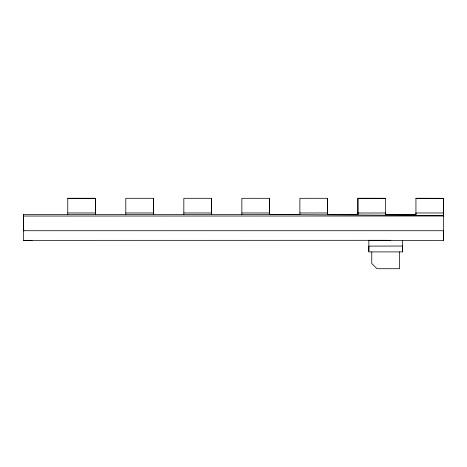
<?xml version="1.0" encoding="UTF-8"?>
<svg xmlns="http://www.w3.org/2000/svg" width="467" height="467" viewBox="0 0 467 467"><rect width="100%" height="100%" fill="white"/><g stroke="black" fill="none" stroke-linecap="round" stroke-linejoin="round"><path stroke-width="0.7" d="M443.65 216.046L443.65 198.329L415.939 198.306L415.939 214.528L385.619 214.516L385.619 198.312L357.909 198.288L357.909 214.511L327.595 214.511L327.595 198.306L299.884 198.294L299.884 214.511L23.368 214.511L23.35 240.347L32.048 240.347M153.509 198.306L153.509 214.511L153.509 198.3L125.798 198.3L125.798 214.511M211.539 198.306L211.539 214.511L211.539 198.3L183.829 198.3L183.829 214.511M443.644 215.532L269.564 214.511L269.564 198.306L241.853 198.3L241.853 214.511M368.848 240.324L443.597 240.4L443.65 230.721L23.368 230.727L23.368 214.511M402.472 240.312L402.478 251.9L368.854 251.9L368.854 240.312M443.621 214.54L443.609 198.341M443.597 240.4L443.644 212.964L415.934 212.975L415.939 214.516L385.619 214.464L385.619 212.987L357.909 213.005L357.909 213.746M429.401 198.329L429.786 198.323L418.193 198.323M402.472 246.045L368.86 246.109L368.854 251.485M67.768 198.306L95.478 198.306L95.478 214.511L95.478 198.306L67.768 198.294L67.768 214.511M385.619 198.312L357.909 198.306L357.909 214.511M415.939 198.323L443.65 198.335M67.768 212.97L95.478 212.97M125.798 212.97L153.509 212.97M183.829 212.97L211.539 212.97M241.853 212.97L269.564 212.97M299.884 212.97L327.595 212.97M391.422 214.499L395.917 214.493L389.256 214.481M23.368 216.046L443.644 216.011M23.35 240.347L390.313 240.307M402.472 246.109L402.478 251.9M399.583 251.9L399.583 268.712L376.974 268.712L371.755 263.499L371.755 251.9M327.595 198.294L327.595 214.511M269.564 198.3L269.564 214.511M23.899 230.704L23.368 230.727L23.899 230.704"/></g></svg>
